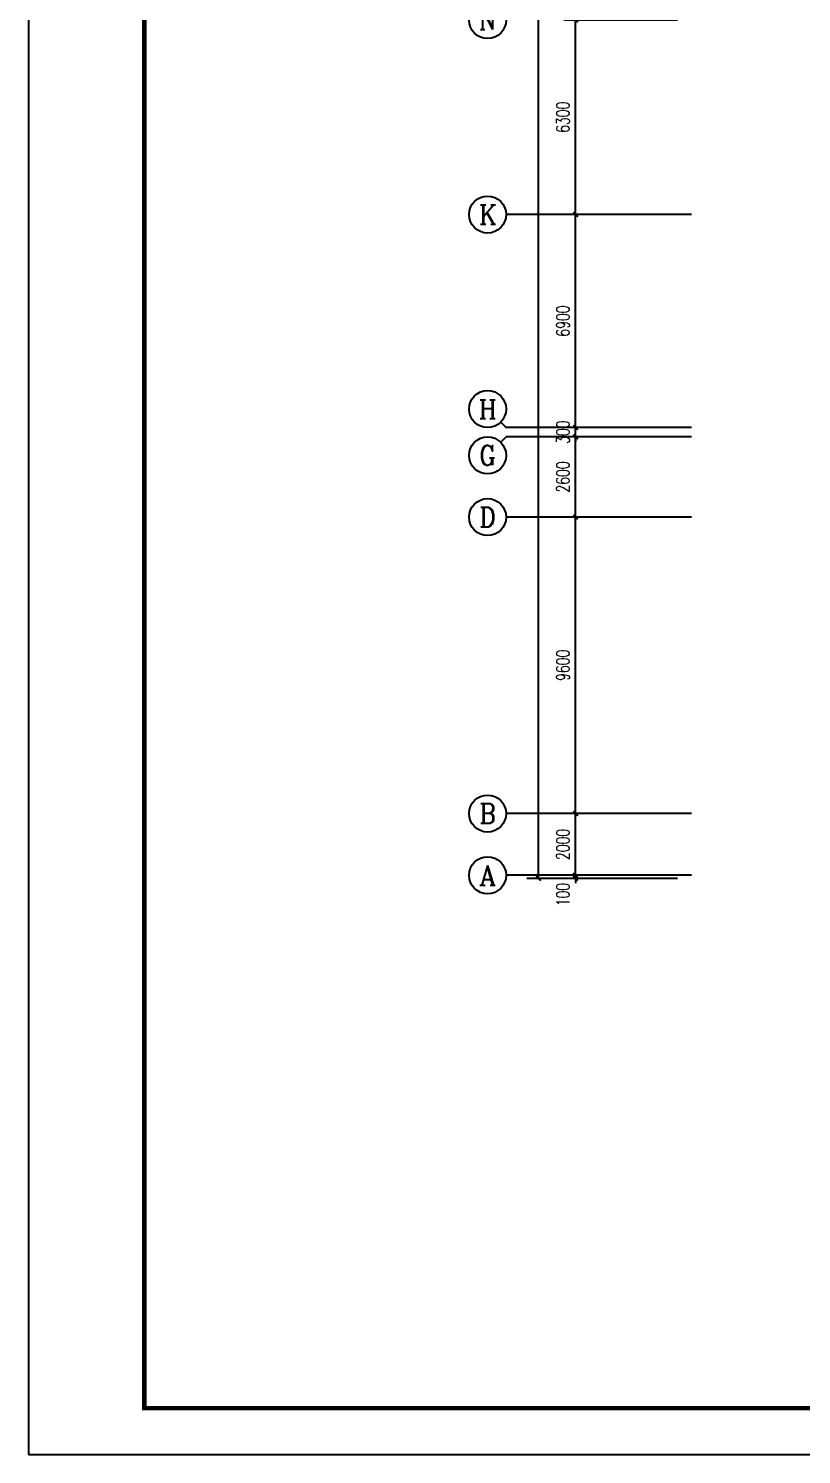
# Model space of a CAD drawing. Extents: x 0 to 302064749, y -59725395 to 1524223.
# Drawn here: x 2031892 to 2056921, y 1269273 to 1315455 of the extents above; entities that cross this region are included whole.
import ezdxf
from ezdxf.enums import TextEntityAlignment as Align

# ---------------------------------------------------------------- set-up
doc = ezdxf.new("R2010")
doc.units = 0
doc.header["$LTSCALE"] = 1000
for name, color, linetype in [('0-底图', 7, 'Continuous'), ('AXIS', 3, 'Continuous'), ('AXIS_TEXT', 7, 'Continuous'), ('BTTK', 7, 'Continuous'), ('PUB_TITLE', 4, 'Continuous')]:
    doc.layers.add(name, color=color, linetype=linetype)
doc.styles.add('_TCH_AXIS', font='COMPLEX', dxfattribs={"bigfont": 'GBCBIG'})
doc.styles.add('A_DIM_T3', font='simplex.shx', dxfattribs={"width": 0.7, "bigfont": 'gbcbig.shx'})
doc.styles.add('COMPLEX', font='COMPLEX')
doc.styles.add('HZ(TK)', font='geniso.shx', dxfattribs={"width": 0.9, "bigfont": 'hztxt.shx'})
doc.dimstyles.new('_TCH_ARCH&&150', dxfattribs={"dimtxt": 420, "dimasz": 150, "dimexe": 375, "dimexo": 450, "dimgap": 202.5, "dimtad": 1, "dimdec": 0, "dimzin": 0, "dimdsep": 46, "dimtxsty": 'A_DIM_T3', "dimblk": 'ARCHTICK', "dimcen": 0.09, "dimclrt": 7, "dimazin": 2, "dimtfac": 1, "dimtdec": 0, "dimtix": 1, "dimtmove": 2, "dimatfit": 3, "dimfxl": 150, "dimtolj": 1, "dimtzin": 0, "dimarcsym": 0})

# ---------------------------------------------------------------- blocks, each defined once
blk = doc.blocks.new('vhtemplate_2020年新竖式图框_A0')
at = {"layer": 'PUB_TITLE', "color": 7}
blk.add_lwpolyline([(0, 0), (1189, 0), (1189, 841), (0, 841)], close=True, dxfattribs=at)
at = {"layer": 'PUB_TITLE', "const_width": 1}
blk.add_lwpolyline([(25, 10), (1179, 10), (1179, 831), (25, 831)], close=True, dxfattribs=at)
at = {"layer": 'BTTK', "color": 4, "style": 'HZ(TK)', "width": 0.9}
for tag, p in [('合作单位', (1144, 743.5)), ('建设单位', (1144, 209.5)), ('工程名称', (1144, 176.5)), ('子项名称', (1154, 160)), ('图纸名称', (1144, 141))]:
    blk.add_attdef(tag, text='', height=3.5, dxfattribs=at).set_placement(p, align=Align.MIDDLE_CENTER)
for tag, p in [('注册证书号', (1156.5, 309.01)), ('注册印章号', (1156.5, 301.01)), ('设计号', (1154, 193)), ('图别', (1137.75, 34)), ('图号', (1170.25, 34)), ('版本号', (1137.75, 26)), ('日期', (1170.25, 26))]:
    blk.add_attdef(tag, text='', height=3.5, dxfattribs=at).set_placement(p, align=Align.MIDDLE)
blk = doc.blocks.new('_ArchTick')
at = {"color": 0, "linetype": 'ByBlock', "const_width": 0.4}
blk.add_lwpolyline([(-0.5, -0.5), (0.5, 0.5)], dxfattribs=at)
blk = doc.blocks.new('*D795')
at = {"layer": 'AXIS', "color": 0, "lineweight": -2, "transparency": 16777216}
for p, q in [((1055509, -190893), (1051834, -190893)), ((1055509, -190993), (1051834, -190993)), ((1052209, -190893), (1052209, -190743)), ((1052209, -190993), (1052209, -190893)), ((1052209, -190993), (1052209, -191143))]:
    blk.add_line(p, q, dxfattribs=at)
at = {"layer": 'Defpoints', "color": 0, "transparency": 16777216}
for p in [(1052209, -190893), (1055959, -190893), (1055959, -190993)]:
    blk.add_point(p, dxfattribs=at)
at = {"layer": 'AXIS', "color": 0, "lineweight": -2, "transparency": 16777216, "xscale": 150, "yscale": 150, "zscale": 150}
for p, rotation in [((1052209, -190893), 270), ((1052209, -190993), 90)]:
    blk.add_blockref('_ArchTick', p, dxfattribs=dict(at, rotation=rotation))
at = {"layer": 'AXIS', "color": 7, "transparency": 16777216, "insert": (1051797, -191518), "char_height": 420, "attachment_point": 5, "rotation": 90, "style": 'A_DIM_T3'}
blk.add_mtext('\\A1;100', dxfattribs=at)
blk = doc.blocks.new('*D796')
at = {"layer": 'AXIS', "color": 0, "lineweight": -2, "transparency": 16777216}
for p, q in [((1055509, -188893), (1051834, -188893)), ((1052209, -190893), (1052209, -188893)), ((1055509, -190893), (1051834, -190893))]:
    blk.add_line(p, q, dxfattribs=at)
at = {"layer": 'Defpoints', "color": 0, "transparency": 16777216}
for p in [(1052209, -188893), (1055959, -188893), (1055959, -190893)]:
    blk.add_point(p, dxfattribs=at)
at = {"layer": 'AXIS', "color": 0, "lineweight": -2, "transparency": 16777216, "xscale": 150, "yscale": 150, "zscale": 150}
for p, rotation in [((1052209, -188893), 90), ((1052209, -190893), 270)]:
    blk.add_blockref('_ArchTick', p, dxfattribs=dict(at, rotation=rotation))
at = {"layer": 'AXIS', "color": 7, "transparency": 16777216, "insert": (1051797, -189893), "char_height": 420, "attachment_point": 5, "rotation": 90, "style": 'A_DIM_T3'}
blk.add_mtext('\\A1;2000', dxfattribs=at)
blk = doc.blocks.new('*D797')
at = {"layer": 'AXIS', "color": 0, "lineweight": -2, "transparency": 16777216}
for p, q in [((1055509, -179293), (1051834, -179293)), ((1052209, -188893), (1052209, -179293)), ((1055509, -188893), (1051834, -188893))]:
    blk.add_line(p, q, dxfattribs=at)
at = {"layer": 'Defpoints', "color": 0, "transparency": 16777216}
for p in [(1052209, -179293), (1055959, -179293), (1055959, -188893)]:
    blk.add_point(p, dxfattribs=at)
at = {"layer": 'AXIS', "color": 0, "lineweight": -2, "transparency": 16777216, "xscale": 150, "yscale": 150, "zscale": 150}
for p, rotation in [((1052209, -179293), 90), ((1052209, -188893), 270)]:
    blk.add_blockref('_ArchTick', p, dxfattribs=dict(at, rotation=rotation))
at = {"layer": 'AXIS', "color": 7, "transparency": 16777216, "insert": (1051797, -184093), "char_height": 420, "attachment_point": 5, "rotation": 90, "style": 'A_DIM_T3'}
blk.add_mtext('\\A1;9600', dxfattribs=at)
blk = doc.blocks.new('*D798')
at = {"layer": 'AXIS', "color": 0, "lineweight": -2, "transparency": 16777216}
for p, q in [((1055509, -176693), (1051834, -176693)), ((1052209, -179293), (1052209, -176693)), ((1055509, -179293), (1051834, -179293))]:
    blk.add_line(p, q, dxfattribs=at)
at = {"layer": 'Defpoints', "color": 0, "transparency": 16777216}
for p in [(1052209, -176693), (1055959, -176693), (1055959, -179293)]:
    blk.add_point(p, dxfattribs=at)
at = {"layer": 'AXIS', "color": 0, "lineweight": -2, "transparency": 16777216, "xscale": 150, "yscale": 150, "zscale": 150}
for p, rotation in [((1052209, -176693), 90), ((1052209, -179293), 270)]:
    blk.add_blockref('_ArchTick', p, dxfattribs=dict(at, rotation=rotation))
at = {"layer": 'AXIS', "color": 7, "transparency": 16777216, "insert": (1051797, -177993), "char_height": 420, "attachment_point": 5, "rotation": 90, "style": 'A_DIM_T3'}
blk.add_mtext('\\A1;2600', dxfattribs=at)
blk = doc.blocks.new('*D799')
at = {"layer": 'AXIS', "color": 0, "lineweight": -2, "transparency": 16777216}
for p, q in [((1055509, -176393), (1051834, -176393)), ((1052209, -176393), (1052209, -176243)), ((1052209, -176693), (1052209, -176393)), ((1055509, -176693), (1051834, -176693)), ((1052209, -176693), (1052209, -176843))]:
    blk.add_line(p, q, dxfattribs=at)
at = {"layer": 'Defpoints', "color": 0, "transparency": 16777216}
for p in [(1052209, -176393), (1055959, -176393), (1055959, -176693)]:
    blk.add_point(p, dxfattribs=at)
at = {"layer": 'AXIS', "color": 0, "lineweight": -2, "transparency": 16777216, "xscale": 150, "yscale": 150, "zscale": 150}
for p, rotation in [((1052209, -176393), 270), ((1052209, -176693), 90)]:
    blk.add_blockref('_ArchTick', p, dxfattribs=dict(at, rotation=rotation))
at = {"layer": 'AXIS', "color": 7, "transparency": 16777216, "insert": (1051797, -176543), "char_height": 420, "attachment_point": 5, "rotation": 90, "style": 'A_DIM_T3'}
blk.add_mtext('\\A1;300', dxfattribs=at)
blk = doc.blocks.new('*D800')
at = {"layer": 'AXIS', "color": 0, "lineweight": -2, "transparency": 16777216}
for p, q in [((1055509, -169493), (1051834, -169493)), ((1052209, -176393), (1052209, -169493)), ((1055509, -176393), (1051834, -176393))]:
    blk.add_line(p, q, dxfattribs=at)
at = {"layer": 'Defpoints', "color": 0, "transparency": 16777216}
for p in [(1052209, -169493), (1055959, -169493), (1055959, -176393)]:
    blk.add_point(p, dxfattribs=at)
at = {"layer": 'AXIS', "color": 0, "lineweight": -2, "transparency": 16777216, "xscale": 150, "yscale": 150, "zscale": 150}
for p, rotation in [((1052209, -169493), 90), ((1052209, -176393), 270)]:
    blk.add_blockref('_ArchTick', p, dxfattribs=dict(at, rotation=rotation))
at = {"layer": 'AXIS', "color": 7, "transparency": 16777216, "insert": (1051797, -172943), "char_height": 420, "attachment_point": 5, "rotation": 90, "style": 'A_DIM_T3'}
blk.add_mtext('\\A1;6900', dxfattribs=at)
blk = doc.blocks.new('*D801')
at = {"layer": 'AXIS', "color": 0, "lineweight": -2, "transparency": 16777216}
for p, q in [((1055509, -163193), (1051834, -163193)), ((1052209, -169493), (1052209, -163193)), ((1055509, -169493), (1051834, -169493))]:
    blk.add_line(p, q, dxfattribs=at)
at = {"layer": 'Defpoints', "color": 0, "transparency": 16777216}
for p in [(1052209, -163193), (1055959, -163193), (1055959, -169493)]:
    blk.add_point(p, dxfattribs=at)
at = {"layer": 'AXIS', "color": 0, "lineweight": -2, "transparency": 16777216, "xscale": 150, "yscale": 150, "zscale": 150}
for p, rotation in [((1052209, -163193), 90), ((1052209, -169493), 270)]:
    blk.add_blockref('_ArchTick', p, dxfattribs=dict(at, rotation=rotation))
at = {"layer": 'AXIS', "color": 7, "transparency": 16777216, "insert": (1051797, -166343), "char_height": 420, "attachment_point": 5, "rotation": 90, "style": 'A_DIM_T3'}
blk.add_mtext('\\A1;6300', dxfattribs=at)
blk = doc.blocks.new('*D817')
at = {"layer": 'AXIS', "color": 0, "lineweight": -2, "transparency": 16777216}
for p, q in [((1055509, -100593), (1050634, -100593)), ((1051009, -190993), (1051009, -100593)), ((1055509, -190993), (1050634, -190993))]:
    blk.add_line(p, q, dxfattribs=at)
at = {"layer": 'Defpoints', "color": 0, "transparency": 16777216}
for p in [(1051009, -100593), (1055959, -100593), (1055959, -190993)]:
    blk.add_point(p, dxfattribs=at)
at = {"layer": 'AXIS', "color": 0, "lineweight": -2, "transparency": 16777216, "xscale": 150, "yscale": 150, "zscale": 150}
for p, rotation in [((1051009, -100593), 90), ((1051009, -190993), 270)]:
    blk.add_blockref('_ArchTick', p, dxfattribs=dict(at, rotation=rotation))
at = {"layer": 'AXIS', "color": 7, "transparency": 16777216, "insert": (1050597, -145793), "char_height": 420, "attachment_point": 5, "rotation": 90, "style": 'A_DIM_T3'}
blk.add_mtext('\\A1;90400', dxfattribs=at)
blk = doc.blocks.new('_AXISO')
blk.add_circle((0, 0), 0.5)
at = {"layer": 'AXIS_TEXT', "style": 'COMPLEX', "width": 1.041667}
blk.add_attdef('A', text='', height=0.56, dxfattribs=at).set_placement((-0.25, -0.28), (0.25, -0.28), align=Align.FIT)
blk = doc.blocks.new('jgfjh')
at = {"layer": 'AXIS'}
for p, q in [((1055959.5, -169493.4), (1049959.5, -169493.4)), ((1049783.8, -176217.7), (1049959.5, -176393.4)), ((1055959.5, -176393.4), (1049959.5, -176393.4)), ((1049783.8, -176869.1), (1049959.5, -176693.4)), ((1055959.5, -176693.4), (1049959.5, -176693.4)), ((1055959.5, -179293.4), (1049959.5, -179293.4)), ((1055959.5, -188893.4), (1049959.5, -188893.4)), ((1055959.5, -190893.4), (1049959.5, -190893.4))]:
    blk.add_line(p, q, dxfattribs=at)
ref = blk.add_blockref('_AXISO', (1049359.5, -163193.4), dxfattribs=dict(at, xscale=1200, yscale=1200, zscale=1200))
ref.add_attrib('A', 'N', dxfattribs={"layer": 'AXIS_TEXT', "height": 622.9, "style": '_TCH_AXIS'}).set_placement((1049077.7, -163504.8), (1049641.3, -163504.8), align=Align.FIT)
ref = blk.add_blockref('_AXISO', (1049359.5, -169493.4), dxfattribs=dict(at, xscale=1200, yscale=1200, zscale=1200))
ref.add_attrib('A', 'K', dxfattribs={"layer": 'AXIS_TEXT', "height": 622.9, "style": '_TCH_AXIS'}).set_placement((1049077.7, -169804.8), (1049641.3, -169804.8), align=Align.FIT)
ref = blk.add_blockref('_AXISO', (1049359.5, -175793.4), dxfattribs=dict(at, xscale=1200, yscale=1200, zscale=1200))
ref.add_attrib('A', 'H', dxfattribs={"layer": 'AXIS_TEXT', "height": 608.3, "style": '_TCH_AXIS'}).set_placement((1049069.8, -176097.5), (1049649.2, -176097.5), align=Align.FIT)
ref = blk.add_blockref('_AXISO', (1049359.5, -177293.4), dxfattribs=dict(at, xscale=1200, yscale=1200, zscale=1200))
ref.add_attrib('A', 'G', dxfattribs={"layer": 'AXIS_TEXT', "height": 637.8, "style": '_TCH_AXIS'}).set_placement((1049086.2, -177612.3), (1049632.8, -177612.3), align=Align.FIT)
ref = blk.add_blockref('_AXISO', (1049359.5, -179293.4), dxfattribs=dict(at, xscale=1200, yscale=1200, zscale=1200))
ref.add_attrib('A', 'D', dxfattribs={"layer": 'AXIS_TEXT', "height": 652.9, "style": '_TCH_AXIS'}).set_placement((1049095.2, -179619.8), (1049623.8, -179619.8), align=Align.FIT)
ref = blk.add_blockref('_AXISO', (1049359.5, -188893.4), dxfattribs=dict(at, xscale=1200, yscale=1200, zscale=1200))
ref.add_attrib('A', 'B', dxfattribs={"layer": 'AXIS_TEXT', "height": 652.9, "style": '_TCH_AXIS'}).set_placement((1049095.2, -189219.8), (1049623.8, -189219.8), align=Align.FIT)
ref = blk.add_blockref('_AXISO', (1049359.5, -190893.4), dxfattribs=dict(at, xscale=1200, yscale=1200, zscale=1200))
ref.add_attrib('A', 'A', dxfattribs={"layer": 'AXIS_TEXT', "height": 637.8, "style": '_TCH_AXIS'}).set_placement((1049086.2, -191212.3), (1049632.8, -191212.3), align=Align.FIT)
for p1, p2, distance, picture, middle in [((1055959.5, -190993.4), (1055959.5, -100593.4), 4950, '*D817', (1050597, -145793.4)), ((1055959.5, -169493.4), (1055959.5, -163193.4), 3750, '*D801', (1051797, -166343.4)), ((1055959.5, -176393.4), (1055959.5, -169493.4), 3750, '*D800', (1051797, -172943.4)), ((1055959.5, -176693.4), (1055959.5, -176393.4), 3750, '*D799', (1051797, -176543.4)), ((1055959.5, -179293.4), (1055959.5, -176693.4), 3750, '*D798', (1051797, -177993.4)), ((1055959.5, -188893.4), (1055959.5, -179293.4), 3750, '*D797', (1051797, -184093.4)), ((1055959.5, -190893.4), (1055959.5, -188893.4), 3750, '*D796', (1051797, -189893.4))]:
    dim = blk.add_aligned_dim(p1=p1, p2=p2, distance=distance, dimstyle='_TCH_ARCH&&150', dxfattribs=at)
    dim.commit()
    dim.dimension.update_dxf_attribs({"geometry": picture, "text_midpoint": middle})
dim = blk.add_linear_dim(base=(1052209.5, -190893.4), p1=(1055959.5, -190993.4), p2=(1055959.5, -190893.4), angle=90, dimstyle='_TCH_ARCH&&150', dxfattribs=at)
dim.commit()
dim.dimension.update_dxf_attribs({"geometry": '*D795', "text_midpoint": (1051797, -191518.4), "dimtype": 129})

msp = doc.modelspace()

# ---------------------------------------------------------------- block references
at = {"layer": '0-底图', "xscale": 150, "yscale": 150, "zscale": 150}
msp.add_blockref('vhtemplate_2020年新竖式图框_A0', (2031892, 1269273), dxfattribs=at)
at = {"layer": '0-底图'}
msp.add_blockref('jgfjh', (997397, 1478924), dxfattribs=at)

doc.saveas('drawing.dxf')
